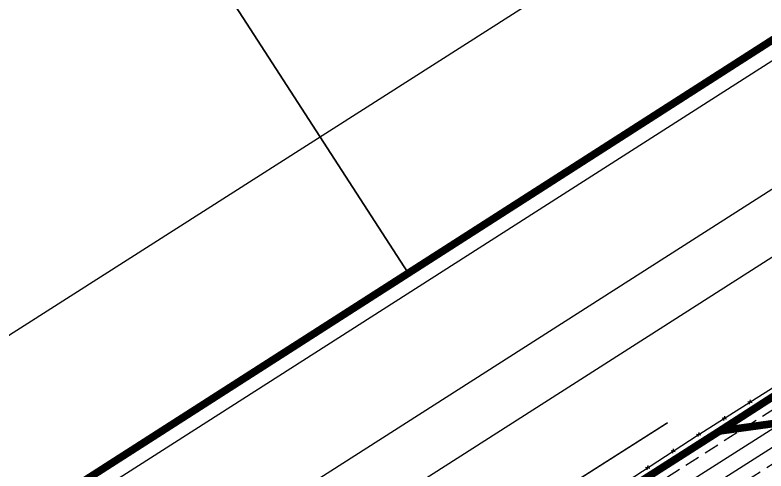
# Model space of a CAD drawing. Header units: metres. Extents: x 394605 to 1395358, y 4171135 to 6406139.
# Drawn here: x 1394029.64 to 1394079.07, y 4172479.05 to 4172509.08 of the extents above; entities that cross this region are included whole.
import ezdxf

# ---------------------------------------------------------------- set-up
doc = ezdxf.new("R2010")
doc.units = ezdxf.units.M
doc.header["$LTSCALE"] = 2
doc.linetypes.add('CACHEX2', pattern=[0.75, 0.5, -0.25])
doc.layers.add('P-Voie', color=250, linetype='Continuous', lineweight=9)
for name, color, linetype in [('T-AEP', 140, 'Continuous'), ('T-CLOTURES', 7, 'Continuous'), ('T-FRANCE TELECOM', 3, 'Continuous'), ('T-PLU', 5, 'Continuous'), ('T-SECTION AW', 2, 'Continuous'), ('T-VOIRIE', 7, 'Continuous')]:
    doc.layers.add(name, color=color, linetype=linetype)

# ---------------------------------------------------------------- blocks, each defined once
blk = doc.blocks.new('GeoCroix')
at = {"color": 0, "linetype": 'ByBlock', "lineweight": -2}
for p, q in [((-0.5, 0.5), (0.5, -0.5)), ((-0.5, -0.5), (0.5, 0.5))]:
    blk.add_line(p, q, dxfattribs=at)

msp = doc.modelspace()

# ---------------------------------------------------------------- linework, layer by layer
at = {"layer": 'P-Voie', "const_width": 0.1, "flags": 128}
msp.add_lwpolyline([(1394072.595, 4172482.23), (1394062.09, 4172475.538, 0.407835), (1394057.325, 4172455.106), (1394059.838, 4172450.965, 0.042884), (1394061.353, 4172448.892), (1394070.896, 4172437.941, -0.042884), (1394071.199, 4172437.526), (1394078.01, 4172426.301, 0.180324), (1394086.232, 4172419.805), (1394102.503, 4172414.561, 0.414214), (1394120.122, 4172423.591), (1394128.517, 4172449.635, -0.177737), (1394137.432, 4172461.036), (1394233.782, 4172520.826, -0.150077)], format="xyb", dxfattribs=at)
at = {"layer": 'T-AEP', "flags": 128}
msp.add_lwpolyline([(1393889.658, 4172359.767), (1394061.031, 4172468.844), (1394126.694, 4172510.724), (1394237.447, 4172581.044), (1394368.74, 4172659.249), (1394398.862, 4172685.299), (1394454.579, 4172702.833), (1394517.405, 4172716.206), (1394594.7, 4172603.372)], dxfattribs=at)
at = {"layer": 'T-CLOTURES', "linetype": 'Continuous', "flags": 128}
msp.add_lwpolyline([(1394050.355, 4172465.593), (1394074.544, 4172481.393), (1394117.651, 4172508.681), (1394138.292, 4172521.834), (1394155.746, 4172533.052), (1394175.663, 4172545.731), (1394193.069, 4172556.862), (1394210.301, 4172567.888), (1394227.206, 4172578.749), (1394245.095, 4172590.146)], dxfattribs=at)
at = {"layer": 'T-FRANCE TELECOM', "flags": 128}
msp.add_lwpolyline([(1394236.621, 4172581.837), (1393889.096, 4172360.649)], dxfattribs=at)
at = {"layer": 'T-PLU', "const_width": 0.5, "flags": 128}
for points in [[(1394369.757, 4172654.243), (1394365.616, 4172661.894), (1394358.12, 4172655.73), (1394327.844, 4172641.025), (1394324.28, 4172640.395), (1394312.43, 4172632.88), (1394290.817, 4172619.245), (1394235.1, 4172584.888), (1394146.331, 4172527.028), (1394076.018, 4172481.682)], [(1393969.55, 4172565.188), (1394010.641, 4172501.342), (1394116.37, 4172569.786), (1394135.09, 4172543.08), (1393992.779, 4172451.85), (1393992.779, 4172451.85), (1393966.249, 4172434.902), (1393976.761, 4172418.278), (1394076.018, 4172481.682), (1394203.342, 4172499.228), (1394100.864, 4172432.671), (1394129.343, 4172390.066)]]:
    msp.add_lwpolyline(points, dxfattribs=at)
at = {"layer": 'T-SECTION AW', "color": 45, "flags": 128}
for points in [[(1392848.39, 4171697.49), (1394146.54, 4172526.73), (1394135.9, 4172541.94), (1394110.09, 4172578.74), (1394053.66, 4172659.24), (1394020.07, 4172707.16), (1393947.6, 4172659.11), (1393821.48, 4172576.92)], [(1393775.54, 4172280.62), (1393894.26, 4172356.73), (1393900.89, 4172360.98), (1394062.4, 4172466.22), (1394095.13, 4172486.68), (1394128.47, 4172507.5), (1394238.78, 4172577.57), (1394236.86, 4172580.83), (1394235.07, 4172583.61), (1394235.07, 4172583.61), (1394224.18, 4172576.61), (1394146.54, 4172526.73), (1392848.39, 4171697.49)], [(1394116.98, 4172543.97), (1393835.15, 4172364.1), (1393693.05, 4172273.34), (1393548.82, 4172181.23), (1393408.34, 4172091.6), (1393259.18, 4171996.19), (1393112.32, 4171902.39), (1392963.11, 4171807.14), (1392805.75, 4171706.47)], [(1393813.18, 4172336.1), (1393928.61, 4172410.64), (1394055.5, 4172492.13), (1394135.09, 4172543.08), (1394135.9, 4172541.94), (1394146.54, 4172526.73), (1392848.39, 4171697.49)], [(1394135.79, 4172542.08), (1392807.92, 4171692.88)], [(1394139.9, 4172536.21), (1392809.04, 4171685.84)], [(1392809.68, 4171681.9), (1394142.05, 4172533.13)]]:
    msp.add_lwpolyline(points, dxfattribs=at)
for points in [[(1394055.5, 4172492.13), (1394031.89, 4172528.66), (1394110.09, 4172578.74), (1394135.09, 4172543.08), (1394055.5, 4172492.13)], [(1394031.89, 4172528.66), (1394055.5, 4172492.13), (1393928.61, 4172410.64), (1393905.1, 4172447.24), (1394031.89, 4172528.66)]]:
    msp.add_lwpolyline(points, close=True, dxfattribs=at)
at = {"layer": 'T-VOIRIE', "linetype": 'CACHEX2', "flags": 128}
for points in [[(1394056.081, 4172468.141), (1394075.007, 4172480.208), (1394118.12, 4172507.84), (1394139.032, 4172521.138), (1394156.244, 4172532.134), (1394176.391, 4172544.787), (1394193.804, 4172555.766), (1394211.368, 4172566.916), (1394227.911, 4172577.532), (1394245.958, 4172589.05)], [(1394056.081, 4172468.141), (1394075.007, 4172480.208), (1394118.12, 4172507.84), (1394139.032, 4172521.138), (1394156.244, 4172532.134), (1394176.391, 4172544.787), (1394193.804, 4172555.766), (1394211.368, 4172566.916), (1394227.911, 4172577.532), (1394245.958, 4172589.05)], [(1394057.606, 4172465.568), (1394076.438, 4172477.562), (1394119.664, 4172505.16), (1394140.562, 4172518.597), (1394157.776, 4172529.719), (1394177.718, 4172542.366), (1394195.194, 4172553.333), (1394212.779, 4172564.594), (1394229.3, 4172574.926), (1394247.72, 4172586.664)], [(1394057.606, 4172465.568), (1394076.438, 4172477.562), (1394119.664, 4172505.16), (1394140.562, 4172518.597), (1394157.776, 4172529.719), (1394177.718, 4172542.366), (1394195.194, 4172553.333), (1394212.779, 4172564.594), (1394229.3, 4172574.926), (1394247.72, 4172586.664)]]:
    msp.add_lwpolyline(points, dxfattribs=at)

# ---------------------------------------------------------------- block references
at = {"layer": 'T-CLOTURES', "xscale": 0.2, "yscale": 0.2, "zscale": 0.2}
for p, rotation in [((1394078.015, 4172483.591), 32.33460724486365), ((1394076.325, 4172482.521), 32.33460724486365), ((1394074.636, 4172481.451), 32.33460724486365), ((1394072.96, 4172480.359), 33.15241155873765), ((1394071.286, 4172479.265), 33.15241155873765)]:
    msp.add_blockref('GeoCroix', p, dxfattribs=dict(at, rotation=rotation))

doc.saveas('drawing.dxf')
